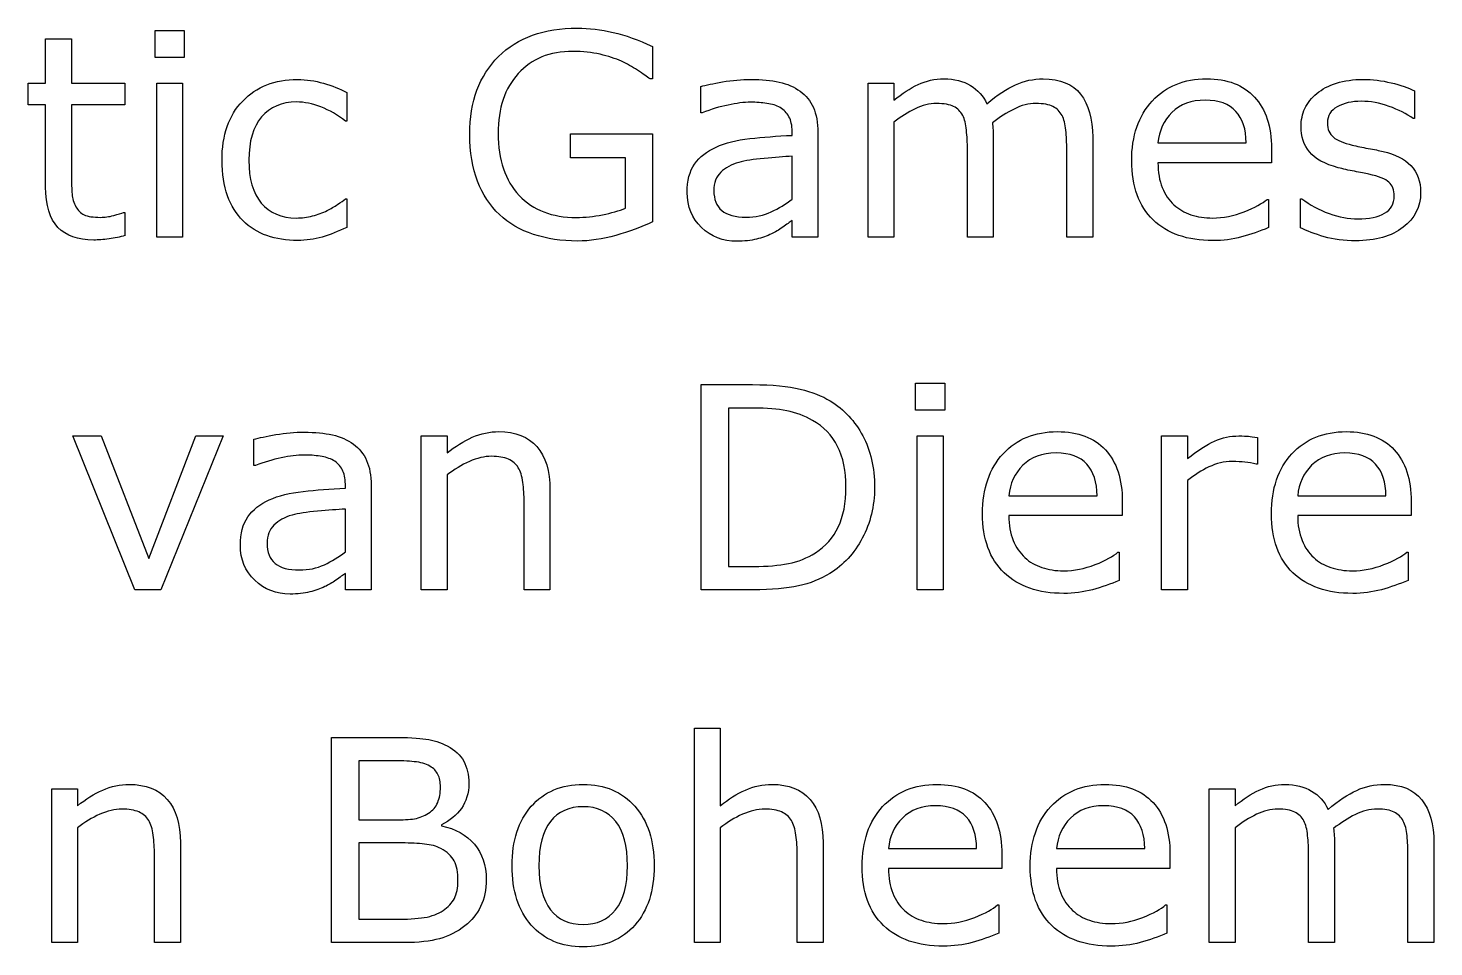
# Model space of a CAD drawing. Extents: x 0.3 to 57.7, y 35.9 to 130.4.
# Drawn here: x 10.05 to 14.265, y 56.892 to 59.646 of the extents above; entities that cross this region are included whole.
import ezdxf

# ---------------------------------------------------------------- set-up
doc = ezdxf.new("R2010")
doc.units = 0
doc.layers.get('0').update_dxf_attribs({"linetype": 'CONTINUOUS'})

msp = doc.modelspace()

# ---------------------------------------------------------------- linework, layer by layer
at = {"color": 7}
for p, q in [((10.102086, 59.481558), (10.102086, 59.614202)), ((10.102086, 59.614202), (10.179771, 59.614202)), ((10.179771, 59.614202), (10.179771, 59.481558)), ((10.430183, 59.558844), (10.430183, 59.639424)), ((10.430183, 59.639424), (10.517785, 59.639424)), ((10.517785, 59.639424), (10.517785, 59.558844)), ((11.921908, 59.591088), (11.921908, 59.493981)), ((10.517785, 59.558844), (10.430183, 59.558844)), ((10.517785, 59.558844), (10.517785, 59.558844)), ((10.049607, 59.416271), (10.049607, 59.481558)), ((10.049607, 59.481558), (10.102086, 59.481558)), ((10.179771, 59.481558), (10.340101, 59.481558)), ((10.340101, 59.481558), (10.340101, 59.416271)), ((10.435141, 59.020006), (10.435141, 59.481572)), ((10.435141, 59.481572), (10.512827, 59.481572)), ((10.512827, 59.481572), (10.512827, 59.020006)), ((11.921908, 59.493981), (11.914469, 59.493981)), ((12.568173, 59.019981), (12.568173, 59.481546)), ((12.568173, 59.481546), (12.645859, 59.481546)), ((12.645859, 59.481546), (12.645859, 59.430309)), ((11.005384, 59.453894), (11.005384, 59.367532)), ((12.066532, 59.392717), (12.066532, 59.47164)), ((14.207015, 59.458063), (14.207015, 59.375005)), ((10.102086, 59.416271), (10.049607, 59.416271)), ((10.102086, 59.170817), (10.102086, 59.416271)), ((10.340101, 59.416271), (10.179771, 59.416271)), ((10.179771, 59.416271), (10.179771, 59.205942)), ((11.005384, 59.367532), (11.001252, 59.367532)), ((12.070663, 59.392717), (12.066532, 59.392717)), ((12.645859, 59.364608), (12.645859, 59.019981)), ((14.207015, 59.375005), (14.202884, 59.375005)), ((11.676454, 59.257648), (11.676454, 59.329547)), ((11.676454, 59.329547), (11.92232, 59.329547)), ((11.92232, 59.329547), (11.92232, 59.0655)), ((12.340498, 59.324955), (12.340498, 59.33695)), ((12.417769, 59.333225), (12.417769, 59.020003)), ((12.943788, 59.315428), (12.943788, 59.019975)), ((13.241722, 59.319562), (13.241722, 59.019978)), ((12.866103, 59.019975), (12.866103, 59.282783)), ((13.164047, 59.020006), (13.164047, 59.282814)), ((13.437598, 59.302237), (13.702059, 59.302237)), ((13.702059, 59.302237), (13.702059, 59.302237)), ((13.777678, 59.284905), (13.777678, 59.242758)), ((11.841329, 59.257648), (11.676454, 59.257648)), ((11.841329, 59.106823), (11.841329, 59.257648)), ((12.340499, 59.133643), (12.340499, 59.262153)), ((13.777678, 59.242733), (13.437598, 59.242733)), ((13.777678, 59.242758), (13.777678, 59.242733)), ((14.225198, 59.153105), (14.225196, 59.153062)), ((11.001253, 59.13447), (11.005385, 59.13447)), ((11.005385, 59.13447), (11.005385, 59.048934)), ((12.340498, 59.133603), (12.340499, 59.133643)), ((13.764456, 59.132833), (13.768587, 59.132833)), ((13.768587, 59.132833), (13.768587, 59.048121)), ((13.864455, 59.047712), (13.864455, 59.134901)), ((13.864455, 59.134901), (13.868586, 59.134901)), ((10.335982, 59.09394), (10.340114, 59.09394)), ((10.340114, 59.09394), (10.340114, 59.024104)), ((11.92232, 59.0655), (11.92232, 59.065461)), ((12.340499, 59.020006), (12.340499, 59.06918)), ((10.340114, 59.024104), (10.340101, 59.024138)), ((10.512827, 59.020006), (10.435141, 59.020006)), ((10.512827, 59.020006), (10.512827, 59.020006)), ((11.005385, 59.048934), (11.005385, 59.048931)), ((12.417771, 59.020006), (12.340499, 59.020006)), ((12.417769, 59.020003), (12.417771, 59.020006)), ((12.645859, 59.019981), (12.568173, 59.019981)), ((12.943788, 59.019975), (12.866103, 59.019975)), ((13.241732, 59.020006), (13.164047, 59.020006)), ((13.241722, 59.019978), (13.241732, 59.020006)), ((12.067774, 57.962161), (12.067774, 58.577445)), ((12.067774, 58.577445), (12.221491, 58.577445)), ((12.710331, 58.501002), (12.710331, 58.581579)), ((12.710331, 58.581579), (12.797933, 58.581579)), ((12.797933, 58.581579), (12.797933, 58.501002)), ((12.226451, 58.507095), (12.149592, 58.507095)), ((12.149592, 58.507095), (12.149592, 58.032307)), ((12.797933, 58.501002), (12.710331, 58.501002)), ((12.797933, 58.501002), (12.797933, 58.501002)), ((10.369439, 57.962164), (10.183904, 58.42373)), ((10.183904, 58.42373), (10.2682, 58.42373)), ((10.2682, 58.42373), (10.411175, 58.056378)), ((10.411175, 58.056378), (10.552909, 58.42373)), ((10.634313, 58.42373), (10.447538, 57.962164)), ((10.552909, 58.42373), (10.634313, 58.42373)), ((10.634313, 58.42373), (10.634313, 58.42373)), ((11.228522, 57.962166), (11.228522, 58.423732)), ((11.228522, 58.423732), (11.306208, 58.423732)), ((11.306208, 58.423732), (11.306208, 58.372492)), ((12.715289, 57.962164), (12.715289, 58.42373)), ((12.715289, 58.42373), (12.792975, 58.42373)), ((12.792975, 58.42373), (12.792975, 57.962164)), ((13.448343, 57.962076), (13.448343, 58.423642)), ((13.448343, 58.423642), (13.526028, 58.423642)), ((13.526028, 58.423642), (13.526028, 58.35546)), ((10.726875, 58.334872), (10.726875, 58.413798)), ((13.736356, 58.418777), (13.736356, 58.339026)), ((10.731007, 58.334872), (10.726875, 58.334872)), ((11.306208, 58.306791), (11.306208, 57.962166)), ((13.736357, 58.339021), (13.732225, 58.339021)), ((13.736356, 58.339026), (13.736357, 58.339021)), ((11.000839, 58.26711), (11.000839, 58.279105)), ((11.078113, 58.275382), (11.078113, 57.962164)), ((11.61447, 58.261743), (11.61447, 57.962158)), ((12.502068, 58.270308), (12.502068, 58.270314)), ((12.587605, 58.269168), (12.587605, 58.269185)), ((13.526028, 58.289759), (13.526028, 57.962076)), ((11.536786, 57.962164), (11.536786, 58.224972)), ((12.990494, 58.244391), (13.254955, 58.244391)), ((13.254955, 58.244391), (13.254955, 58.244391)), ((13.330574, 58.22706), (13.330574, 58.18491)), ((13.856603, 58.244391), (14.121064, 58.244391)), ((14.121064, 58.244391), (14.121064, 58.244391)), ((14.196683, 58.22706), (14.196683, 58.18491)), ((11.000839, 58.075798), (11.000839, 58.20431)), ((13.330574, 58.184888), (12.990494, 58.184888)), ((13.330574, 58.18491), (13.330574, 58.184888)), ((14.196683, 58.184888), (13.856603, 58.184888)), ((14.196683, 58.18491), (14.196683, 58.184888)), ((11.000839, 58.075761), (11.000839, 58.075798)), ((13.317352, 58.074985), (13.321483, 58.074985)), ((13.321483, 58.074985), (13.321483, 57.990276)), ((14.183461, 58.074985), (14.187592, 58.074985)), ((14.187592, 58.074985), (14.187592, 57.990276)), ((11.000839, 57.962164), (11.000839, 58.011335)), ((12.149592, 58.032307), (12.226451, 58.032307)), ((10.447538, 57.962164), (10.369439, 57.962164)), ((11.078112, 57.962164), (11.000839, 57.962164)), ((11.078113, 57.962164), (11.078112, 57.962164)), ((11.306208, 57.962166), (11.228522, 57.962166)), ((11.614471, 57.962164), (11.536786, 57.962164)), ((11.61447, 57.962158), (11.614471, 57.962164)), ((12.223144, 57.962161), (12.067774, 57.962161)), ((12.792975, 57.962164), (12.715289, 57.962164)), ((12.792975, 57.962164), (12.792975, 57.962164)), ((13.526028, 57.962076), (13.448343, 57.962076)), ((12.047525, 56.90435), (12.047525, 57.547322)), ((12.047525, 57.547322), (12.12521, 57.547322)), ((12.12521, 57.547322), (12.12521, 57.314678)), ((10.959516, 56.904319), (10.959516, 57.519605)), ((10.959516, 57.519605), (11.141746, 57.519605)), ((11.138855, 57.449767), (11.041335, 57.449767)), ((11.041335, 57.449767), (11.041335, 57.272082)), ((11.285959, 57.37086), (11.285962, 57.370846)), ((10.120266, 56.90435), (10.120266, 57.365918)), ((10.120266, 57.365918), (10.197952, 57.365918)), ((10.197952, 57.365918), (10.197952, 57.314678)), ((13.591306, 56.904299), (13.591306, 57.365868)), ((13.591306, 57.365868), (13.668992, 57.365868)), ((13.668992, 57.365868), (13.668992, 57.314627)), ((10.197952, 57.248977), (10.197952, 56.90435)), ((11.041335, 57.272082), (11.147119, 57.272082)), ((11.289266, 57.257618), (11.289266, 57.254316)), ((12.12521, 57.248977), (12.12521, 56.90435)), ((13.668992, 57.248926), (13.668992, 56.904299)), ((10.506214, 57.203923), (10.506214, 56.904338)), ((11.169848, 57.203087), (11.041336, 57.203087)), ((11.041336, 57.203087), (11.041336, 56.974163)), ((12.433472, 57.203923), (12.433472, 56.904338)), ((14.264855, 57.203878), (14.264855, 56.904293)), ((10.42853, 56.904319), (10.42853, 57.167127)), ((12.355788, 56.904319), (12.355788, 57.167127)), ((12.62934, 57.186549), (12.893801, 57.186549)), ((12.893801, 57.186549), (12.893801, 57.186549)), ((12.96942, 57.169215), (12.96942, 57.127068)), ((13.133468, 57.186549), (13.397929, 57.186549)), ((13.397929, 57.186549), (13.397929, 57.186549)), ((13.473548, 57.169215), (13.473548, 57.127068)), ((13.889236, 56.904293), (13.889236, 57.167101)), ((13.966922, 57.199746), (13.966922, 56.904293)), ((14.18718, 56.904319), (14.18718, 57.167127)), ((11.846701, 57.134897), (11.846701, 57.134897)), ((11.926866, 57.134897), (11.926866, 57.134897)), ((12.96942, 57.127045), (12.62934, 57.127045)), ((12.96942, 57.127068), (12.96942, 57.127045)), ((13.473548, 57.127045), (13.133468, 57.127045)), ((13.473548, 57.127068), (13.473548, 57.127045)), ((11.338442, 57.090266), (11.338441, 57.090269)), ((11.423563, 57.093574), (11.423564, 57.093574)), ((12.956197, 57.017143), (12.960329, 57.017143)), ((12.960329, 57.017143), (12.960329, 56.932434)), ((13.460325, 57.017143), (13.464457, 57.017143)), ((13.464457, 57.017143), (13.464457, 56.932434)), ((11.041336, 56.974163), (11.1496, 56.974163)), ((10.197952, 56.90435), (10.120266, 56.90435)), ((10.506215, 56.904319), (10.42853, 56.904319)), ((10.506214, 56.904338), (10.506215, 56.904319)), ((11.177697, 56.904319), (10.959516, 56.904319)), ((12.12521, 56.90435), (12.047525, 56.90435)), ((12.433474, 56.904319), (12.355788, 56.904319)), ((12.433472, 56.904338), (12.433474, 56.904319)), ((13.668992, 56.904299), (13.591306, 56.904299)), ((13.966922, 56.904293), (13.889236, 56.904293)), ((14.264865, 56.904319), (14.18718, 56.904319)), ((14.264855, 56.904293), (14.264865, 56.904319))]:
    msp.add_line(p, q, dxfattribs=at)
for points in [[(11.459928, 59.560924), (11.517504, 59.61795), (11.596429, 59.646463), (11.696703, 59.646463)], [(11.696703, 59.646463), (11.731689, 59.646463), (11.767364, 59.642192), (11.803728, 59.63365)], [(11.803728, 59.63365), (11.840366, 59.62539), (11.87976, 59.611203), (11.921908, 59.591088)], [(11.682652, 59.576644), (11.613783, 59.576644), (11.559238, 59.554468), (11.519017, 59.510116)], [(11.76447, 59.567952), (11.740503, 59.573747), (11.713231, 59.576644), (11.682652, 59.576644)], [(11.829346, 59.54687), (11.810337, 59.555412), (11.788712, 59.562439), (11.76447, 59.567952)], [(11.373978, 59.328283), (11.373978, 59.42663), (11.402628, 59.504177), (11.459928, 59.560924)], [(11.877279, 59.520002), (11.861025, 59.530745), (11.845047, 59.539701), (11.829346, 59.54687)], [(11.914469, 59.493981), (11.905929, 59.500585), (11.893532, 59.509259), (11.877279, 59.520002)], [(10.69299, 59.427842), (10.734587, 59.470817), (10.789408, 59.492305), (10.857451, 59.492305)], [(10.857451, 59.492305), (10.883897, 59.492305), (10.909793, 59.488589), (10.935137, 59.481157)], [(10.935137, 59.481157), (10.960756, 59.473725), (10.984172, 59.464638), (11.005384, 59.453894)], [(11.519017, 59.510116), (11.479073, 59.466038), (11.459101, 59.406259), (11.459101, 59.330778)], [(12.066532, 59.47164), (12.081683, 59.47578), (12.103584, 59.480324), (12.132234, 59.485272)], [(12.132234, 59.485272), (12.160884, 59.490239), (12.18912, 59.492722), (12.216944, 59.492722)], [(12.216944, 59.492722), (12.249451, 59.492722), (12.277687, 59.489966), (12.301654, 59.484453)], [(12.301654, 59.484453), (12.325896, 59.479223), (12.346833, 59.470135), (12.364464, 59.457191)], [(12.645859, 59.430309), (12.670101, 59.450418), (12.694205, 59.46612), (12.718172, 59.477415)], [(12.718172, 59.477415), (12.742414, 59.488704), (12.768172, 59.494348), (12.795444, 59.494348)], [(12.795444, 59.494348), (12.826849, 59.494348), (12.853433, 59.487735), (12.875196, 59.474508)], [(13.010319, 59.476574), (13.036214, 59.488427), (13.0639, 59.494354), (13.093376, 59.494354)], [(13.093376, 59.494354), (13.144064, 59.494354), (13.181392, 59.478927), (13.205359, 59.448075)], [(13.420243, 59.427879), (13.461565, 59.472231), (13.515834, 59.494407), (13.583052, 59.494407)], [(13.583052, 59.494407), (13.64531, 59.494407), (13.693244, 59.476226), (13.726852, 59.439862)], [(13.914043, 59.450626), (13.929469, 59.463571), (13.949028, 59.473764), (13.97272, 59.481205)], [(13.97272, 59.481205), (13.996686, 59.488919), (14.023408, 59.492776), (14.052884, 59.492776)], [(14.052884, 59.492776), (14.080432, 59.492776), (14.108256, 59.489333), (14.136355, 59.482447)], [(14.136355, 59.482447), (14.164729, 59.475843), (14.188283, 59.467715), (14.207015, 59.458063)], [(12.364464, 59.457191), (12.381818, 59.44451), (12.395041, 59.428118), (12.404132, 59.408016)], [(12.875196, 59.474508), (12.897234, 59.461281), (12.913625, 59.442962), (12.924369, 59.419551)], [(12.924369, 59.419551), (12.955774, 59.445997), (12.984424, 59.465004), (13.010319, 59.476574)], [(13.205359, 59.448075), (13.229601, 59.417495), (13.241722, 59.374658), (13.241722, 59.319562)], [(13.726852, 59.439862), (13.760736, 59.403499), (13.777678, 59.351847), (13.777678, 59.284905)], [(13.878092, 59.405586), (13.886081, 59.422388), (13.898064, 59.437401), (13.914043, 59.450626)], [(10.631007, 59.250158), (10.631007, 59.325639), (10.651668, 59.384867), (10.69299, 59.427842)], [(10.854146, 59.424967), (10.810069, 59.424967), (10.775221, 59.410091), (10.749601, 59.380339)], [(10.927699, 59.410093), (10.90263, 59.420009), (10.878113, 59.424967), (10.854146, 59.424967)], [(11.001252, 59.367532), (10.977561, 59.385989), (10.953043, 59.400176), (10.927699, 59.410093)], [(12.148349, 59.415859), (12.12328, 59.410629), (12.097385, 59.402915), (12.070663, 59.392717)], [(12.21653, 59.424128), (12.196145, 59.424128), (12.173417, 59.421372), (12.148349, 59.415859)], [(12.264877, 59.420826), (12.249451, 59.423028), (12.233335, 59.424128), (12.21653, 59.424128)], [(12.304546, 59.408013), (12.293526, 59.414354), (12.280303, 59.418625), (12.264877, 59.420826)], [(12.330993, 59.380751), (12.324933, 59.392322), (12.316117, 59.401409), (12.304546, 59.408013)], [(12.404132, 59.408016), (12.413224, 59.387907), (12.417769, 59.362976), (12.417769, 59.333225)], [(12.709495, 59.404689), (12.688283, 59.394228), (12.667071, 59.380867), (12.645859, 59.364608)], [(12.773544, 59.42038), (12.752332, 59.42038), (12.730982, 59.41515), (12.709495, 59.404689)], [(12.824783, 59.411293), (12.812937, 59.417351), (12.795857, 59.42038), (12.773544, 59.42038)], [(12.852054, 59.384849), (12.845717, 59.396702), (12.836627, 59.405517), (12.824783, 59.411293)], [(13.006199, 59.403882), (12.984436, 59.393138), (12.962673, 59.379364), (12.94091, 59.362559)], [(13.071487, 59.42042), (13.049724, 59.42042), (13.027961, 59.414907), (13.006199, 59.403882)], [(13.122726, 59.411332), (13.110881, 59.417391), (13.093801, 59.42042), (13.071487, 59.42042)], [(13.149998, 59.384465), (13.143663, 59.396318), (13.134572, 59.405274), (13.122726, 59.411332)], [(13.358673, 59.248129), (13.358673, 59.32361), (13.379196, 59.383527), (13.420243, 59.427879)], [(13.479334, 59.393558), (13.454816, 59.36904), (13.440904, 59.3386), (13.437598, 59.302237)], [(13.57892, 59.430334), (13.537322, 59.430334), (13.504127, 59.418076), (13.479334, 59.393558)], [(13.671068, 59.396863), (13.650958, 59.419177), (13.620242, 59.430334), (13.57892, 59.430334)], [(13.702059, 59.302237), (13.701777, 59.343006), (13.691446, 59.374549), (13.671068, 59.396863)], [(13.866521, 59.351868), (13.866521, 59.370875), (13.870378, 59.388781), (13.878092, 59.405586)], [(13.975199, 59.410539), (13.95564, 59.399796), (13.945861, 59.38368), (13.945861, 59.362192)], [(14.0471, 59.427078), (14.018725, 59.427078), (13.994759, 59.421565), (13.975199, 59.410539)], [(14.13057, 59.411781), (14.102196, 59.421979), (14.074372, 59.427078), (14.0471, 59.427078)], [(14.202884, 59.375005), (14.183049, 59.389605), (14.158945, 59.401864), (14.13057, 59.411781)], [(10.749601, 59.380339), (10.724257, 59.350863), (10.711585, 59.307476), (10.711585, 59.250175)], [(12.340498, 59.33695), (12.340498, 59.354579), (12.33733, 59.36918), (12.330993, 59.380751)], [(12.86321, 59.340633), (12.861555, 59.35909), (12.857836, 59.373829), (12.852054, 59.384849)], [(12.94091, 59.362559), (12.941738, 59.356218), (12.942424, 59.348777), (12.94297, 59.340235)], [(13.161154, 59.340252), (13.159498, 59.358709), (13.155779, 59.373447), (13.149998, 59.384465)], [(13.891726, 59.275008), (13.874923, 59.295945), (13.866521, 59.321565), (13.866521, 59.351868)], [(13.945861, 59.362192), (13.945861, 59.343183), (13.951784, 59.328859), (13.96363, 59.319218)], [(11.397118, 59.187375), (11.381692, 59.227595), (11.373978, 59.274565), (11.373978, 59.328283)], [(11.459101, 59.330778), (11.459101, 59.251165), (11.480037, 59.189182), (11.52191, 59.14483)], [(12.112401, 59.289847), (12.1405, 59.302246), (12.174246, 59.310647), (12.21364, 59.315049)], [(12.21364, 59.315049), (12.253033, 59.319452), (12.29532, 59.322754), (12.340498, 59.324955)], [(12.866103, 59.282783), (12.866103, 59.303169), (12.865139, 59.322452), (12.86321, 59.340633)], [(12.94297, 59.340235), (12.943516, 59.331975), (12.943788, 59.323706), (12.943788, 59.315428)], [(13.164047, 59.282814), (13.164047, 59.302649), (13.163082, 59.321795), (13.161154, 59.340252)], [(13.96363, 59.319218), (13.975201, 59.309585), (13.993933, 59.30173), (14.019827, 59.295652)], [(12.047939, 59.238607), (12.06309, 59.26037), (12.084578, 59.27745), (12.112401, 59.289847)], [(13.978089, 59.227902), (13.937594, 59.238645), (13.908806, 59.254347), (13.891726, 59.275008)], [(14.019827, 59.295652), (14.034153, 59.292341), (14.050131, 59.289039), (14.067761, 59.285746)], [(14.067761, 59.285746), (14.085667, 59.282435), (14.100543, 59.279406), (14.112389, 59.276659)], [(14.112389, 59.276659), (14.148477, 59.268399), (14.1763, 59.254212), (14.195859, 59.234097)], [(10.647536, 59.143961), (10.636517, 59.174264), (10.631007, 59.209663), (10.631007, 59.250158)], [(10.711585, 59.250175), (10.711585, 59.194528), (10.723982, 59.151692), (10.748775, 59.121665)], [(12.025626, 59.153898), (12.025626, 59.188884), (12.033064, 59.21712), (12.047939, 59.238607)], [(12.180583, 59.243949), (12.158269, 59.237609), (12.140225, 59.227691), (12.126451, 59.214197)], [(12.256615, 59.255944), (12.22466, 59.253197), (12.199315, 59.249199), (12.180583, 59.243949)], [(12.340499, 59.262153), (12.316808, 59.260836), (12.288846, 59.258766), (12.256615, 59.255944)], [(13.423135, 59.071272), (13.380161, 59.112869), (13.358673, 59.171822), (13.358673, 59.248129)], [(13.437598, 59.242733), (13.437598, 59.214358), (13.441868, 59.189565), (13.450408, 59.168353)], [(14.026436, 59.217149), (14.008805, 59.220461), (13.992689, 59.224045), (13.978089, 59.227902)], [(14.195859, 59.234097), (14.215418, 59.213711), (14.225198, 59.186714), (14.225198, 59.153105)], [(10.179771, 59.205942), (10.179771, 59.181699), (10.180326, 59.162691), (10.181437, 59.148917)], [(11.46282, 59.087375), (11.434445, 59.114096), (11.412545, 59.147429), (11.397118, 59.187375)], [(12.126451, 59.214197), (12.112677, 59.200971), (12.105789, 59.182651), (12.105789, 59.159237)], [(14.069824, 59.208457), (14.058804, 59.210941), (14.044342, 59.213838), (14.026436, 59.217149)], [(14.130154, 59.184496), (14.119686, 59.193866), (14.099576, 59.201853), (14.069824, 59.208457)], [(14.145857, 59.143173), (14.145857, 59.161348), (14.140623, 59.175123), (14.130154, 59.184496)], [(10.138863, 59.048917), (10.114345, 59.074262), (10.102086, 59.114896), (10.102086, 59.170817)], [(10.181437, 59.148917), (10.182547, 59.135426), (10.186404, 59.122755), (10.193008, 59.110901)], [(10.69423, 59.068754), (10.67412, 59.088589), (10.658556, 59.113658), (10.647536, 59.143961)], [(11.52191, 59.14483), (11.563783, 59.100753), (11.620807, 59.078714), (11.692983, 59.078714)], [(12.069014, 59.048527), (12.040089, 59.076074), (12.025626, 59.111198), (12.025626, 59.153898)], [(12.105789, 59.159237), (12.105789, 59.132791), (12.113778, 59.112819), (12.129756, 59.099322)], [(13.450408, 59.168353), (13.458948, 59.147416), (13.470656, 59.130199), (13.485532, 59.116701)], [(14.116931, 59.091109), (14.136215, 59.102134), (14.145857, 59.119489), (14.145857, 59.143173)], [(14.225196, 59.153062), (14.225196, 59.110913), (14.207703, 59.076341), (14.172717, 59.049346)], [(10.193008, 59.110901), (10.199068, 59.099876), (10.207332, 59.091748), (10.217801, 59.086517)], [(10.748775, 59.121665), (10.773843, 59.091913), (10.808967, 59.077037), (10.854146, 59.077037)], [(10.902079, 59.083246), (10.918334, 59.087386), (10.932934, 59.092757), (10.945881, 59.099361)], [(10.945881, 59.099361), (10.957175, 59.105156), (10.967781, 59.111214), (10.977699, 59.117536)], [(10.977699, 59.117536), (10.987616, 59.12414), (10.995467, 59.129785), (11.001253, 59.13447)], [(11.771908, 59.08656), (11.798354, 59.09179), (11.821495, 59.098545), (11.841329, 59.106823)], [(12.129756, 59.099322), (12.145733, 59.086095), (12.170113, 59.079481), (12.202896, 59.079481)], [(12.277688, 59.095173), (12.300278, 59.105916), (12.321214, 59.118726), (12.340498, 59.133603)], [(13.485532, 59.116701), (13.499858, 59.103474), (13.5168, 59.093557), (13.536358, 59.086949)], [(13.696274, 59.095641), (13.72823, 59.108323), (13.750957, 59.12072), (13.764456, 59.132833)], [(13.868586, 59.134901), (13.893104, 59.116444), (13.920376, 59.101705), (13.950404, 59.090686)], [(10.217801, 59.086517), (10.228544, 59.08155), (10.244798, 59.079067), (10.266561, 59.079067)], [(10.266561, 59.079067), (10.279233, 59.079067), (10.292456, 59.080854), (10.30623, 59.084429)], [(10.30623, 59.084429), (10.320004, 59.088286), (10.329922, 59.091456), (10.335982, 59.09394)], [(10.765717, 59.024126), (10.737894, 59.034042), (10.714065, 59.048918), (10.69423, 59.068754)], [(10.854146, 59.077037), (10.869849, 59.077037), (10.885827, 59.079107), (10.902079, 59.083246)], [(11.564885, 59.027871), (11.52494, 59.041098), (11.490919, 59.060933), (11.46282, 59.087375)], [(11.692983, 59.078714), (11.719429, 59.078714), (11.745737, 59.081329), (11.771908, 59.08656)], [(11.92232, 59.065461), (11.888712, 59.050032), (11.851935, 59.036534), (11.811991, 59.024965)], [(12.202896, 59.079481), (12.230168, 59.079481), (12.255099, 59.084712), (12.277688, 59.095173)], [(12.340499, 59.06918), (12.333613, 59.064495), (12.324247, 59.057882), (12.312401, 59.04934)], [(13.602473, 59.009287), (13.525889, 59.009287), (13.46611, 59.029949), (13.423135, 59.071272)], [(13.536358, 59.086949), (13.556193, 59.080345), (13.577956, 59.077043), (13.601647, 59.077043)], [(13.601647, 59.077043), (13.633052, 59.077043), (13.664594, 59.083242), (13.696274, 59.095641)], [(13.950404, 59.090686), (13.980431, 59.079942), (14.009219, 59.074571), (14.036767, 59.074571)], [(14.036767, 59.074571), (14.070926, 59.074571), (14.097648, 59.080083), (14.116931, 59.091109)], [(10.2463, 59.010901), (10.199193, 59.010901), (10.16338, 59.023573), (10.138863, 59.048917)], [(10.292167, 59.014627), (10.275087, 59.012143), (10.259798, 59.010901), (10.2463, 59.010901)], [(10.340101, 59.024138), (10.3255, 59.020281), (10.309523, 59.01711), (10.292167, 59.014627)], [(10.857452, 59.009677), (10.824119, 59.009677), (10.793541, 59.014493), (10.765717, 59.024126)], [(10.931419, 59.020006), (10.908278, 59.01312), (10.883623, 59.009677), (10.857452, 59.009677)], [(11.005385, 59.048931), (10.97949, 59.036532), (10.954834, 59.02689), (10.931419, 59.020006)], [(11.696702, 59.008031), (11.648769, 59.008031), (11.60483, 59.014645), (11.564885, 59.027871)], [(11.811991, 59.024965), (11.772322, 59.013676), (11.733892, 59.008031), (11.696702, 59.008031)], [(12.174799, 59.007204), (12.133201, 59.007204), (12.09794, 59.020979), (12.069014, 59.048527)], [(12.233889, 59.013808), (12.217085, 59.009406), (12.197389, 59.007204), (12.174799, 59.007204)], [(12.278517, 59.0295), (12.265568, 59.023159), (12.250692, 59.017929), (12.233889, 59.013808)], [(12.312401, 59.04934), (12.30083, 59.04108), (12.289535, 59.034467), (12.278517, 59.0295)], [(13.688423, 59.020435), (13.66115, 59.013003), (13.6325, 59.009287), (13.602473, 59.009287)], [(13.768587, 59.048121), (13.742417, 59.037095), (13.715695, 59.027867), (13.688423, 59.020435)], [(13.935942, 59.020844), (13.907567, 59.029104), (13.883738, 59.03806), (13.864455, 59.047712)], [(14.030156, 59.00885), (13.995996, 59.00885), (13.964592, 59.012848), (13.935942, 59.020844)], [(14.172717, 59.049346), (14.138006, 59.022348), (14.090486, 59.00885), (14.030156, 59.00885)], [(12.221491, 58.577445), (12.281546, 58.577445), (12.329204, 58.573033), (12.364466, 58.564209)], [(12.364466, 58.564209), (12.400003, 58.555667), (12.43003, 58.543821), (12.454548, 58.528671)], [(12.454548, 58.528671), (12.496421, 58.5025), (12.529065, 58.467651), (12.552481, 58.424125)], [(12.324384, 58.498826), (12.297112, 58.504339), (12.264468, 58.507095), (12.226451, 58.507095)], [(12.401656, 58.470313), (12.377414, 58.484086), (12.351657, 58.49359), (12.324384, 58.498826)], [(12.476863, 58.392214), (12.460059, 58.425271), (12.434991, 58.451305), (12.401656, 58.470313)], [(10.726875, 58.413798), (10.742027, 58.417937), (10.763927, 58.422481), (10.792577, 58.42743)], [(10.792577, 58.42743), (10.821227, 58.432397), (10.849464, 58.43488), (10.877287, 58.43488)], [(10.877287, 58.43488), (10.909794, 58.43488), (10.93803, 58.432124), (10.961997, 58.426611)], [(10.961997, 58.426611), (10.986239, 58.421381), (11.007176, 58.412293), (11.024807, 58.399348)], [(11.381414, 58.419601), (11.407309, 58.43089), (11.433893, 58.436534), (11.461165, 58.436534)], [(11.461165, 58.436534), (11.511027, 58.436534), (11.549043, 58.421521), (11.575214, 58.391494)], [(12.552481, 58.424125), (12.575897, 58.3806), (12.587605, 58.328948), (12.587605, 58.269168)], [(12.973139, 58.370034), (13.014461, 58.414386), (13.06873, 58.436562), (13.135948, 58.436562)], [(13.135948, 58.436562), (13.198206, 58.436562), (13.24614, 58.418381), (13.279748, 58.382017)], [(13.607432, 58.407939), (13.631124, 58.4184), (13.655228, 58.423631), (13.679746, 58.423631)], [(13.679746, 58.423631), (13.693244, 58.423631), (13.703023, 58.423255), (13.709085, 58.422502)], [(13.839248, 58.370034), (13.88057, 58.414386), (13.93484, 58.436562), (14.002057, 58.436562)], [(14.002057, 58.436562), (14.064315, 58.436562), (14.112249, 58.418381), (14.145857, 58.382017)], [(11.024807, 58.399348), (11.042161, 58.386667), (11.055384, 58.370277), (11.064476, 58.350177)], [(11.306208, 58.372492), (11.33045, 58.392603), (11.355519, 58.408306), (11.381414, 58.419601)], [(11.575214, 58.391494), (11.601385, 58.361466), (11.61447, 58.318215), (11.61447, 58.261743)], [(12.502068, 58.270314), (12.502068, 58.318523), (12.493666, 58.359156), (12.476863, 58.392214)], [(13.279748, 58.382017), (13.313632, 58.345654), (13.330574, 58.294001), (13.330574, 58.22706)], [(13.526028, 58.35546), (13.556882, 58.380254), (13.584017, 58.397747), (13.607432, 58.407939)], [(13.709085, 58.422502), (13.715145, 58.421937), (13.724235, 58.420696), (13.736356, 58.418777)], [(14.145857, 58.382017), (14.179741, 58.345654), (14.196683, 58.294001), (14.196683, 58.22706)], [(10.808692, 58.358014), (10.783623, 58.352784), (10.757728, 58.34507), (10.731007, 58.334872)], [(10.876874, 58.366283), (10.856488, 58.366283), (10.833761, 58.363527), (10.808692, 58.358014)], [(10.92522, 58.362981), (10.909794, 58.365183), (10.893678, 58.366283), (10.876874, 58.366283)], [(10.964889, 58.350168), (10.95387, 58.356509), (10.940647, 58.36078), (10.92522, 58.362981)], [(10.991336, 58.322906), (10.985276, 58.334477), (10.976461, 58.343564), (10.964889, 58.350168)], [(11.064476, 58.350177), (11.073567, 58.330066), (11.078113, 58.305134), (11.078113, 58.275382)], [(11.372736, 58.346875), (11.349596, 58.336414), (11.32742, 58.323052), (11.306208, 58.306791)], [(11.439265, 58.362566), (11.418053, 58.362566), (11.395877, 58.357336), (11.372736, 58.346875)], [(11.489677, 58.353902), (11.476729, 58.359678), (11.459925, 58.362566), (11.439265, 58.362566)], [(11.519429, 58.328276), (11.512543, 58.339848), (11.502626, 58.348389), (11.489677, 58.353902)], [(12.911569, 58.190284), (12.911569, 58.265765), (12.932092, 58.325682), (12.973139, 58.370034)], [(13.131816, 58.372489), (13.090218, 58.372489), (13.057023, 58.360231), (13.03223, 58.335713)], [(13.223964, 58.339021), (13.203854, 58.361333), (13.173138, 58.372489), (13.131816, 58.372489)], [(13.659911, 58.346782), (13.635945, 58.346782), (13.612804, 58.34141), (13.59049, 58.330667)], [(13.698341, 58.344806), (13.687597, 58.346123), (13.674788, 58.346782), (13.659911, 58.346782)], [(13.732225, 58.339021), (13.720654, 58.341768), (13.709359, 58.343696), (13.698341, 58.344806)], [(13.777678, 58.190284), (13.777678, 58.265765), (13.798201, 58.325682), (13.839248, 58.370034)], [(13.997925, 58.372489), (13.956327, 58.372489), (13.923132, 58.360231), (13.898339, 58.335713)], [(14.090072, 58.339021), (14.069962, 58.361333), (14.039246, 58.372489), (13.997925, 58.372489)], [(11.000839, 58.279105), (11.000839, 58.296734), (10.997671, 58.311335), (10.991336, 58.322906)], [(11.533066, 58.284476), (11.530586, 58.303215), (11.526041, 58.317815), (11.519429, 58.328276)], [(13.03223, 58.335713), (13.007712, 58.311195), (12.9938, 58.280755), (12.990494, 58.244391)], [(13.254955, 58.244391), (13.254673, 58.285163), (13.244342, 58.316706), (13.223964, 58.339021)], [(13.59049, 58.330667), (13.568176, 58.320206), (13.546689, 58.30657), (13.526028, 58.289759)], [(13.898339, 58.335713), (13.873821, 58.311195), (13.859909, 58.280755), (13.856603, 58.244391)], [(14.121064, 58.244391), (14.120782, 58.285163), (14.110451, 58.316706), (14.090072, 58.339021)], [(10.772741, 58.232002), (10.80084, 58.244401), (10.834587, 58.252802), (10.873981, 58.257204)], [(10.873981, 58.257204), (10.913374, 58.261607), (10.95566, 58.264909), (11.000839, 58.26711)], [(11.536786, 58.224972), (11.536786, 58.246184), (11.535546, 58.266018), (11.533066, 58.284476)], [(12.478929, 58.150476), (12.494355, 58.182431), (12.502068, 58.222375), (12.502068, 58.270308)], [(12.587605, 58.269185), (12.587605, 58.213263), (12.575346, 58.162575), (12.550828, 58.117121)], [(10.708279, 58.180762), (10.723431, 58.202525), (10.744918, 58.219605), (10.772741, 58.232002)], [(10.685967, 58.096053), (10.685967, 58.131039), (10.693404, 58.159275), (10.708279, 58.180762)], [(10.840923, 58.186107), (10.818609, 58.179766), (10.800566, 58.16985), (10.786792, 58.156358)], [(10.916956, 58.198101), (10.885, 58.195354), (10.859656, 58.191356), (10.840923, 58.186107)], [(11.000839, 58.20431), (10.977148, 58.202993), (10.949187, 58.200924), (10.916956, 58.198101)], [(12.976031, 58.013424), (12.933056, 58.055021), (12.911569, 58.113975), (12.911569, 58.190284)], [(12.990494, 58.184888), (12.990494, 58.156513), (12.994764, 58.13172), (13.003304, 58.110508)], [(13.84214, 58.013424), (13.799166, 58.055021), (13.777678, 58.113975), (13.777678, 58.190284)], [(13.856603, 58.184888), (13.856603, 58.156513), (13.860873, 58.13172), (13.869413, 58.110508)], [(10.786792, 58.156358), (10.773017, 58.143131), (10.76613, 58.124811), (10.76613, 58.101398)], [(12.410334, 58.073204), (12.440912, 58.092762), (12.463777, 58.118519), (12.478929, 58.150476)], [(10.729355, 57.990679), (10.700429, 58.018228), (10.685967, 58.053352), (10.685967, 58.096053)], [(10.76613, 58.101398), (10.76613, 58.074952), (10.774119, 58.05498), (10.790096, 58.041482)], [(12.550828, 58.117121), (12.526586, 58.071666), (12.494217, 58.036404), (12.453721, 58.011335)], [(13.003304, 58.110508), (13.011844, 58.089573), (13.023552, 58.072355), (13.038428, 58.058856)], [(13.869413, 58.110508), (13.877953, 58.089573), (13.889661, 58.072355), (13.904537, 58.058856)], [(10.938029, 58.037334), (10.960619, 58.048077), (10.981555, 58.060886), (11.000839, 58.075761)], [(12.329343, 58.040971), (12.358819, 58.046766), (12.385816, 58.057511), (12.410334, 58.073204)], [(13.038428, 58.058856), (13.052754, 58.045629), (13.069696, 58.035712), (13.089254, 58.029104)], [(13.24917, 58.037796), (13.281126, 58.050459), (13.303853, 58.062855), (13.317352, 58.074985)], [(13.904537, 58.058856), (13.918863, 58.045629), (13.935805, 58.035712), (13.955363, 58.029104)], [(14.115279, 58.037796), (14.147235, 58.050459), (14.169962, 58.062855), (14.183461, 58.074985)], [(10.790096, 58.041482), (10.806074, 58.028255), (10.830454, 58.021642), (10.863236, 58.021642)], [(10.863236, 58.021642), (10.890509, 58.021642), (10.91544, 58.026872), (10.938029, 58.037334)], [(11.000839, 58.011335), (10.993953, 58.00665), (10.984587, 58.000037), (10.972741, 57.991495)], [(12.226451, 58.032307), (12.265845, 58.032307), (12.300142, 58.035195), (12.329343, 58.040971)], [(12.453721, 58.011335), (12.425622, 57.993988), (12.394217, 57.981454), (12.359507, 57.973732)], [(13.155369, 57.951442), (13.078785, 57.951442), (13.019006, 57.972103), (12.976031, 58.013424)], [(13.089254, 58.029104), (13.109089, 58.0225), (13.130852, 58.019198), (13.154543, 58.019198)], [(13.154543, 58.019198), (13.185948, 58.019198), (13.21749, 58.025397), (13.24917, 58.037796)], [(14.021478, 57.951442), (13.944895, 57.951442), (13.885115, 57.972103), (13.84214, 58.013424)], [(13.955363, 58.029104), (13.975198, 58.0225), (13.996961, 58.019198), (14.020652, 58.019198)], [(14.020652, 58.019198), (14.052057, 58.019198), (14.083599, 58.025397), (14.115279, 58.037796)], [(10.835139, 57.949359), (10.793542, 57.949359), (10.75828, 57.963133), (10.729355, 57.990679)], [(10.938858, 57.971655), (10.925909, 57.965314), (10.911033, 57.960084), (10.89423, 57.955963)], [(10.972741, 57.991495), (10.96117, 57.983235), (10.949876, 57.976622), (10.938858, 57.971655)], [(12.359507, 57.973732), (12.325072, 57.966018), (12.279618, 57.962161), (12.223144, 57.962161)], [(13.241319, 57.96259), (13.214046, 57.955158), (13.185396, 57.951442), (13.155369, 57.951442)], [(13.321483, 57.990276), (13.295313, 57.97925), (13.268591, 57.970022), (13.241319, 57.96259)], [(14.107428, 57.96259), (14.080155, 57.955158), (14.051505, 57.951442), (14.021478, 57.951442)], [(14.187592, 57.990276), (14.161422, 57.97925), (14.1347, 57.970022), (14.107428, 57.96259)], [(10.89423, 57.955963), (10.877426, 57.951561), (10.857729, 57.949359), (10.835139, 57.949359)], [(11.141746, 57.519605), (11.18665, 57.519605), (11.220258, 57.51795), (11.242572, 57.514638)], [(11.242572, 57.514638), (11.264886, 57.511327), (11.286236, 57.504441), (11.306621, 57.49398)], [(11.306621, 57.49398), (11.329211, 57.482126), (11.345602, 57.466837), (11.355795, 57.448113)], [(11.207449, 57.446888), (11.188992, 57.448807), (11.166127, 57.449767), (11.138855, 57.449767)], [(11.254556, 57.433257), (11.241608, 57.440688), (11.225905, 57.445232), (11.207449, 57.446888)], [(11.278522, 57.408449), (11.273563, 57.418647), (11.265574, 57.426916), (11.254556, 57.433257)], [(11.355795, 57.448113), (11.365987, 57.429655), (11.371083, 57.407478), (11.371083, 57.381582)], [(10.273158, 57.361784), (10.299053, 57.373073), (10.325637, 57.378717), (10.352909, 57.378717)], [(10.352909, 57.378717), (10.402771, 57.378717), (10.440787, 57.363703), (10.466958, 57.333674)], [(11.277695, 57.324166), (11.283204, 57.337393), (11.285959, 57.352958), (11.285959, 57.37086)], [(11.285962, 57.370846), (11.285962, 57.385728), (11.283482, 57.398263), (11.278522, 57.408449)], [(11.371083, 57.381582), (11.371083, 57.352381), (11.363645, 57.327451), (11.34877, 57.30679)], [(11.558273, 57.312993), (11.596841, 57.356796), (11.648769, 57.378697), (11.714057, 57.378697)], [(11.714057, 57.378697), (11.778795, 57.378697), (11.830448, 57.356796), (11.869015, 57.312993)], [(12.200416, 57.361784), (12.226311, 57.373073), (12.252895, 57.378717), (12.280167, 57.378717)], [(12.280167, 57.378717), (12.330029, 57.378717), (12.368046, 57.363703), (12.394216, 57.333674)], [(12.611985, 57.312189), (12.653307, 57.356543), (12.707576, 57.37872), (12.774793, 57.37872)], [(12.774793, 57.37872), (12.837052, 57.37872), (12.884985, 57.360538), (12.918594, 57.324175)], [(13.116113, 57.312189), (13.157435, 57.356543), (13.211704, 57.37872), (13.278921, 57.37872)], [(13.278921, 57.37872), (13.34118, 57.37872), (13.389113, 57.360538), (13.422722, 57.324175)], [(13.741305, 57.361733), (13.765548, 57.373022), (13.791305, 57.378666), (13.818577, 57.378666)], [(13.818577, 57.378666), (13.849982, 57.378666), (13.876566, 57.372053), (13.898329, 57.358826)], [(14.033452, 57.360892), (14.059347, 57.372745), (14.087033, 57.378672), (14.116509, 57.378672)], [(14.116509, 57.378672), (14.167198, 57.378672), (14.204525, 57.363245), (14.228492, 57.33239)], [(10.197952, 57.314678), (10.222194, 57.334787), (10.247263, 57.350489), (10.273158, 57.361784)], [(10.466958, 57.333674), (10.493129, 57.303648), (10.506214, 57.260397), (10.506214, 57.203923)], [(12.12521, 57.314678), (12.149452, 57.334787), (12.174521, 57.350489), (12.200416, 57.361784)], [(12.394216, 57.333674), (12.420387, 57.303648), (12.433472, 57.260397), (12.433472, 57.203923)], [(13.668992, 57.314627), (13.693234, 57.334737), (13.717339, 57.350438), (13.741305, 57.361733)], [(13.898329, 57.358826), (13.920367, 57.345599), (13.936759, 57.327279), (13.947502, 57.303866)], [(13.947502, 57.303866), (13.978907, 57.330312), (14.007557, 57.349321), (14.033452, 57.360892)], [(14.228492, 57.33239), (14.252734, 57.301813), (14.264855, 57.258975), (14.264855, 57.203878)], [(10.26448, 57.289058), (10.24134, 57.278597), (10.219164, 57.265237), (10.197952, 57.248977)], [(10.331009, 57.30475), (10.309797, 57.30475), (10.28762, 57.299519), (10.26448, 57.289058)], [(10.381421, 57.296057), (10.368473, 57.301852), (10.351669, 57.30475), (10.331009, 57.30475)], [(10.411173, 57.270431), (10.404287, 57.282002), (10.39437, 57.290544), (10.381421, 57.296057)], [(11.208276, 57.275808), (11.223427, 57.278555), (11.237477, 57.284067), (11.250424, 57.292346)], [(11.250424, 57.292346), (11.263372, 57.300606), (11.272463, 57.311212), (11.277695, 57.324166)], [(11.34877, 57.30679), (11.333895, 57.286404), (11.31406, 57.270014), (11.289266, 57.257618)], [(11.500836, 57.134897), (11.500836, 57.210103), (11.519981, 57.269469), (11.558273, 57.312993)], [(11.714057, 57.311754), (11.671909, 57.311754), (11.639127, 57.297154), (11.615711, 57.267953)], [(11.811577, 57.267953), (11.788161, 57.297154), (11.755655, 57.311754), (11.714057, 57.311754)], [(11.869015, 57.312993), (11.907582, 57.269469), (11.926866, 57.210103), (11.926866, 57.134897)], [(12.191738, 57.289058), (12.168598, 57.278597), (12.146422, 57.265237), (12.12521, 57.248977)], [(12.258267, 57.30475), (12.237055, 57.30475), (12.214879, 57.299519), (12.191738, 57.289058)], [(12.30868, 57.296057), (12.295731, 57.301852), (12.278927, 57.30475), (12.258267, 57.30475)], [(12.338432, 57.270431), (12.331544, 57.282002), (12.321626, 57.290544), (12.30868, 57.296057)], [(12.550415, 57.132439), (12.550415, 57.20792), (12.570938, 57.267837), (12.611985, 57.312189)], [(12.770661, 57.314647), (12.729063, 57.314647), (12.695868, 57.302388), (12.671075, 57.277871)], [(12.862809, 57.281176), (12.842699, 57.30349), (12.811983, 57.314647), (12.770661, 57.314647)], [(12.918594, 57.324175), (12.952478, 57.287811), (12.96942, 57.236158), (12.96942, 57.169215)], [(13.054543, 57.132439), (13.054543, 57.20792), (13.075066, 57.267837), (13.116113, 57.312189)], [(13.274789, 57.314647), (13.233192, 57.314647), (13.199997, 57.302388), (13.175203, 57.277871)], [(13.366938, 57.281176), (13.346827, 57.30349), (13.316111, 57.314647), (13.274789, 57.314647)], [(13.422722, 57.324175), (13.456606, 57.287811), (13.473548, 57.236158), (13.473548, 57.169215)], [(13.732628, 57.289007), (13.711416, 57.278546), (13.690204, 57.265186), (13.668992, 57.248926)], [(13.796677, 57.304699), (13.775465, 57.304699), (13.754115, 57.299468), (13.732628, 57.289007)], [(13.847916, 57.295611), (13.83607, 57.30167), (13.818991, 57.304699), (13.796677, 57.304699)], [(13.875187, 57.269167), (13.86885, 57.28102), (13.85976, 57.289835), (13.847916, 57.295611)], [(14.029332, 57.288197), (14.007569, 57.277454), (13.985806, 57.263681), (13.964043, 57.246877)], [(14.09462, 57.304735), (14.072858, 57.304735), (14.051095, 57.299223), (14.029332, 57.288197)], [(14.14586, 57.295648), (14.134014, 57.301706), (14.116934, 57.304735), (14.09462, 57.304735)], [(14.173131, 57.26878), (14.166794, 57.280634), (14.157703, 57.289589), (14.14586, 57.295648)], [(10.42481, 57.22663), (10.422331, 57.24537), (10.417785, 57.25997), (10.411173, 57.270431)], [(11.147119, 57.272082), (11.172739, 57.272082), (11.193124, 57.273324), (11.208276, 57.275808)], [(11.289266, 57.254316), (11.330864, 57.245774), (11.363646, 57.227455), (11.387613, 57.199359)], [(11.615711, 57.267953), (11.59257, 57.239027), (11.581, 57.194675), (11.581, 57.134897)], [(11.846701, 57.134897), (11.846701, 57.194675), (11.834993, 57.239027), (11.811577, 57.267953)], [(12.352069, 57.22663), (12.349589, 57.24537), (12.345043, 57.25997), (12.338432, 57.270431)], [(12.671075, 57.277871), (12.646557, 57.253353), (12.632646, 57.222913), (12.62934, 57.186549)], [(12.893801, 57.186549), (12.893518, 57.227321), (12.883188, 57.258863), (12.862809, 57.281176)], [(13.175203, 57.277871), (13.150686, 57.253353), (13.136774, 57.222913), (13.133468, 57.186549)], [(13.397929, 57.186549), (13.397647, 57.227321), (13.387316, 57.258863), (13.366938, 57.281176)], [(13.886344, 57.224954), (13.884688, 57.243411), (13.880969, 57.258149), (13.875187, 57.269167)], [(13.964043, 57.246877), (13.964871, 57.240536), (13.965558, 57.233095), (13.966103, 57.224553)], [(14.184287, 57.224565), (14.182631, 57.243022), (14.178912, 57.25776), (14.173131, 57.26878)], [(10.42853, 57.167127), (10.42853, 57.188339), (10.42729, 57.208173), (10.42481, 57.22663)], [(11.238442, 57.199785), (11.21971, 57.201987), (11.196845, 57.203087), (11.169848, 57.203087)], [(12.355788, 57.167127), (12.355788, 57.188339), (12.354548, 57.208173), (12.352069, 57.22663)], [(13.889236, 57.167101), (13.889236, 57.187487), (13.888272, 57.206771), (13.886344, 57.224954)], [(13.966103, 57.224553), (13.966649, 57.216294), (13.966922, 57.208024), (13.966922, 57.199746)], [(14.18718, 57.167127), (14.18718, 57.186961), (14.186215, 57.206107), (14.184287, 57.224565)], [(11.286789, 57.186549), (11.273566, 57.193435), (11.25745, 57.197848), (11.238442, 57.199785)], [(11.327284, 57.149358), (11.319847, 57.163958), (11.306348, 57.176355), (11.286789, 57.186549)], [(11.387613, 57.199359), (11.411579, 57.171536), (11.423563, 57.136274), (11.423563, 57.093574)], [(11.338441, 57.090269), (11.338441, 57.115061), (11.334722, 57.134758), (11.327284, 57.149358)], [(11.558273, 56.956798), (11.519981, 57.000324), (11.500836, 57.05969), (11.500836, 57.134897)], [(11.581, 57.134897), (11.581, 57.077045), (11.592708, 57.033106), (11.616124, 57.003079)], [(11.811164, 57.002665), (11.834855, 57.032416), (11.846701, 57.076494), (11.846701, 57.134897)], [(11.926866, 57.134897), (11.926866, 57.05969), (11.907582, 57.000324), (11.869015, 56.956798)], [(12.614877, 56.955581), (12.571902, 56.997179), (12.550415, 57.056132), (12.550415, 57.132439)], [(12.62934, 57.127045), (12.62934, 57.098671), (12.63361, 57.073878), (12.64215, 57.052666)], [(13.119005, 56.955581), (13.07603, 56.997179), (13.054543, 57.056132), (13.054543, 57.132439)], [(13.133468, 57.127045), (13.133468, 57.098671), (13.137738, 57.073878), (13.146278, 57.052666)], [(11.327698, 57.03696), (11.33486, 57.050733), (11.338442, 57.068501), (11.338442, 57.090266)], [(11.423564, 57.093574), (11.423564, 57.062996), (11.417778, 57.035999), (11.406207, 57.012582)], [(11.293814, 57.000184), (11.30924, 57.010927), (11.320535, 57.023186), (11.327698, 57.03696)], [(12.64215, 57.052666), (12.65069, 57.031729), (12.662398, 57.014511), (12.677274, 57.001014)], [(13.146278, 57.052666), (13.154818, 57.031729), (13.166526, 57.014511), (13.181402, 57.001014)], [(11.237616, 56.979525), (11.260481, 56.983382), (11.279213, 56.990268), (11.293814, 57.000184)], [(11.406207, 57.012582), (11.394636, 56.989167), (11.379072, 56.969883), (11.359513, 56.954732)], [(11.616124, 57.003079), (11.63954, 56.973328), (11.672184, 56.958452), (11.714057, 56.958452)], [(11.714057, 56.958452), (11.755379, 56.958452), (11.787748, 56.973189), (11.811164, 57.002665)], [(12.677274, 57.001014), (12.691599, 56.987787), (12.708541, 56.977869), (12.7281, 56.971262)], [(12.888016, 56.979954), (12.919972, 56.992616), (12.942699, 57.005013), (12.956197, 57.017143)], [(13.181402, 57.001014), (13.195728, 56.987787), (13.21267, 56.977869), (13.232228, 56.971262)], [(13.392144, 56.979954), (13.4241, 56.992616), (13.446827, 57.005013), (13.460325, 57.017143)], [(11.1496, 56.974163), (11.185412, 56.974163), (11.214751, 56.97595), (11.237616, 56.979525)], [(11.359513, 56.954732), (11.336373, 56.936557), (11.310891, 56.923609), (11.283068, 56.91589)], [(11.714057, 56.891508), (11.648769, 56.891508), (11.596841, 56.913272), (11.558273, 56.956798)], [(11.869015, 56.956798), (11.830448, 56.913272), (11.778795, 56.891508), (11.714057, 56.891508)], [(12.794215, 56.8936), (12.717631, 56.8936), (12.657852, 56.91426), (12.614877, 56.955581)], [(12.7281, 56.971262), (12.747934, 56.964658), (12.769697, 56.961356), (12.793388, 56.961356)], [(12.793388, 56.961356), (12.824793, 56.961356), (12.856336, 56.967555), (12.888016, 56.979954)], [(13.298343, 56.8936), (13.221759, 56.8936), (13.16198, 56.91426), (13.119005, 56.955581)], [(13.232228, 56.971262), (13.252063, 56.964658), (13.273826, 56.961356), (13.297517, 56.961356)], [(13.297517, 56.961356), (13.328922, 56.961356), (13.360464, 56.967555), (13.392144, 56.979954)], [(11.283068, 56.91589), (11.25552, 56.908176), (11.220396, 56.904319), (11.177697, 56.904319)], [(12.960329, 56.932434), (12.934158, 56.921408), (12.907437, 56.912179), (12.880164, 56.904748)], [(13.464457, 56.932434), (13.438286, 56.921408), (13.411565, 56.912179), (13.384292, 56.904748)], [(12.880164, 56.904748), (12.852892, 56.897316), (12.824242, 56.8936), (12.794215, 56.8936)], [(13.384292, 56.904748), (13.35702, 56.897316), (13.32837, 56.8936), (13.298343, 56.8936)]]:
    msp.add_open_spline(points, degree=3, dxfattribs=at)

doc.saveas('drawing.dxf')
